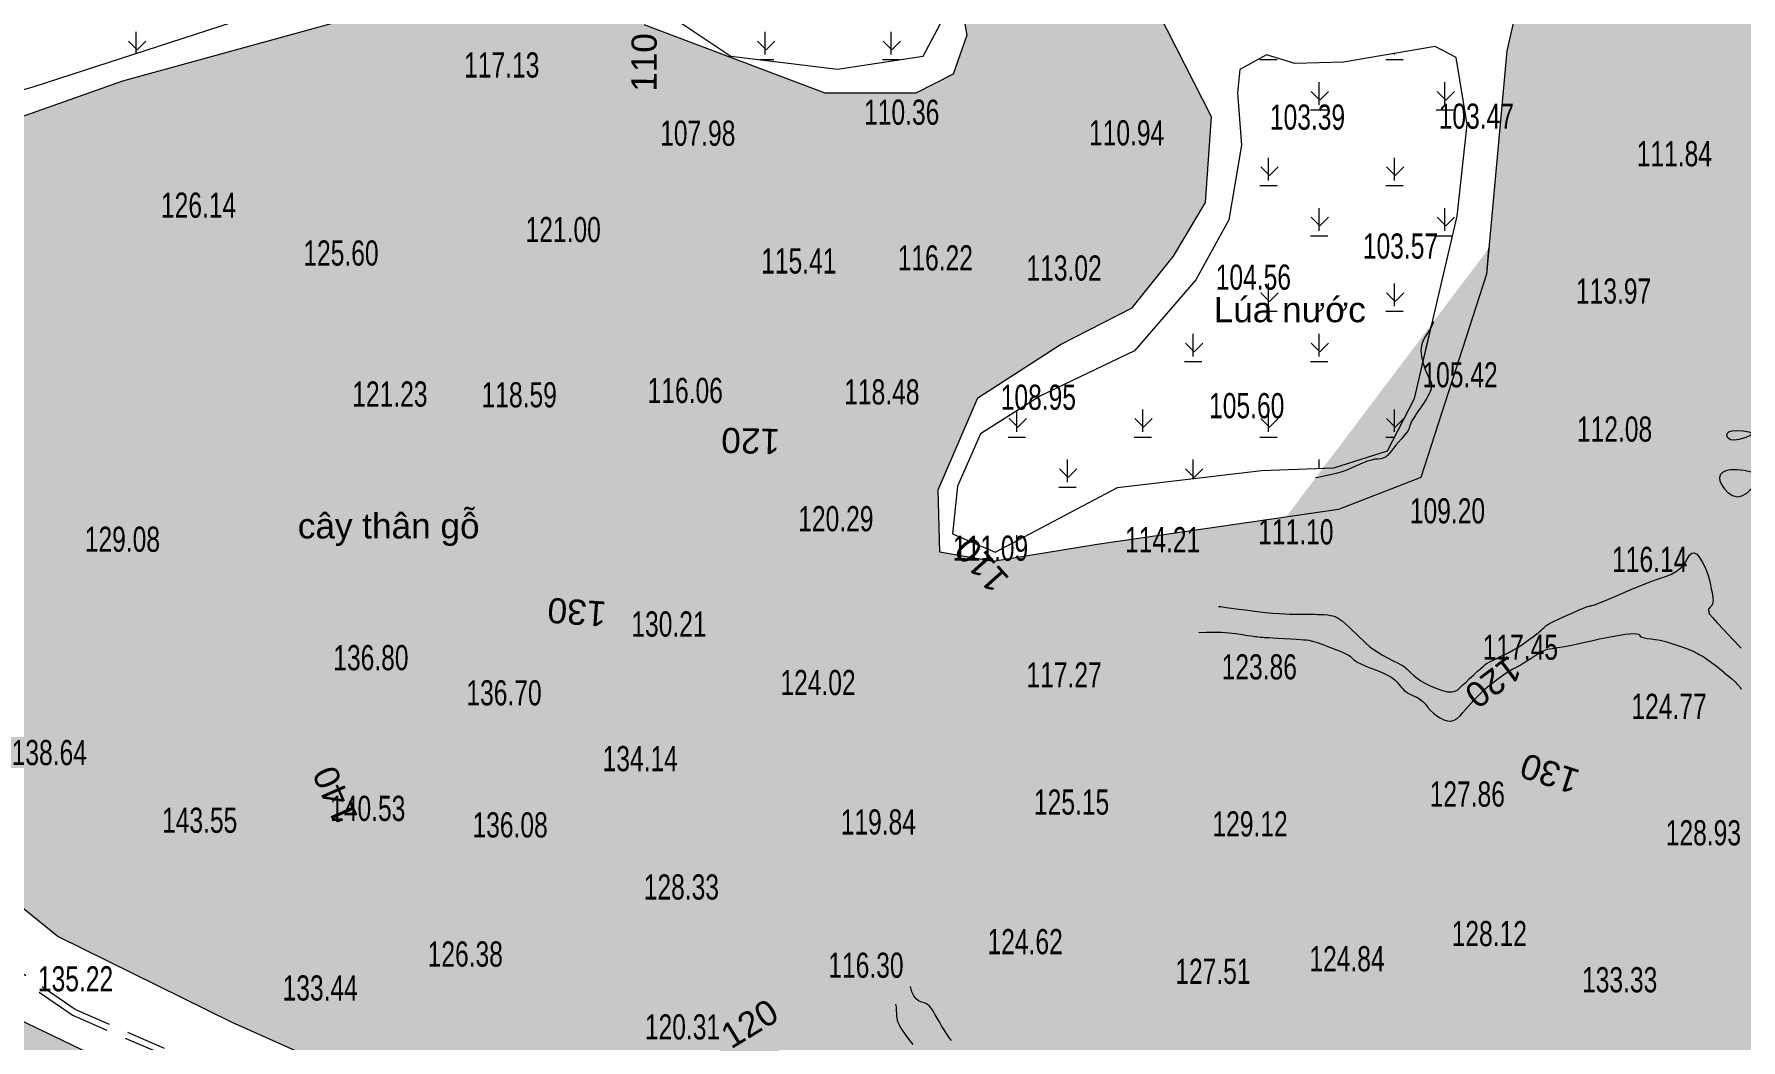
# Model space of a CAD drawing. Header units: metres. Extents: x 431006 to 434411, y 2469261 to 2473208.
# Drawn here: x 432569.8 to 432841.1, y 2470996.2 to 2471156.1 of the extents above; entities that cross this region are included whole.
import ezdxf
from ezdxf.enums import TextEntityAlignment as Align

# ---------------------------------------------------------------- set-up
doc = ezdxf.new("R2010")
doc.units = ezdxf.units.M
doc.header["$MEASUREMENT"] = 0
doc.linetypes.add('HIDDEN', pattern=[9.525, 6.35, -3.175])
for name, color, linetype, lineweight in [('1', 8, 'Continuous', 18), ('CAO DO', 8, 'Continuous', 18), ('duong mon-ks', 8, 'HIDDEN', 18), ('MH_DongMuc', 8, 'Continuous', 18), ('MH_DongMuc_Con', 8, 'Continuous', 18), ('ranh gioi thuc vat-ks', 8, 'RAO_T_VAT', 18), ('thuc vat-ks', 8, 'Continuous', 18)]:
    doc.layers.add(name, color=color, linetype=linetype, lineweight=lineweight)
doc.styles.add('ks_ten cong trinh', font='')
doc.styles.get("Standard").update_dxf_attribs({"font": 'arial.ttf'})
doc.styles.get('ks_ten cong trinh').set_extended_font_data('.VnArial')
doc.linetypes.add('RAO_T_VAT', pattern='A,0,[133,ltypeshp.shx,S=0.34,R=0,X=-0.17,Y=0],-2,[133,ltypeshp.shx,S=0.08,R=0,X=0,Y=0],-1.5,[133,ltypeshp.shx,S=0.08,R=0,X=0,Y=0],-1.5,[133,ltypeshp.shx,S=0.08,R=0,X=0,Y=0],-2', length=7)
pattern_1 = [(0, (12.62, 4), (0, 20), [2.76, -17.24]), (0, (4.59, 12), (0, 20), [2.76, -17.24]), (90, (14, 4.8), (-20, 1e-15), [3.6, -16.4]), (90, (5.97, 12.8), (-20, 1e-15), [3.6, -16.4]), (45, (14, 4.8), (0, 20.00000619), [1.952, -26.33228]), (45, (5.97, 12.8), (0, 20.00000619), [1.952, -26.33228]), (315, (12.62, 6.18), (20.00000619, 0), [1.952, -26.33228]), (315, (4.59, 14.18), (20.00000619, 0), [1.952, -26.33228])]
pattern_2 = [(0, (14.8, 7.6), (0, 20), [0, -20]), (0, (14.76, 7.848), (0, 20), [0, -20]), (0, (14.648, 8.07), (0, 20), [0, -20]), (0, (14.47, 8.248), (0, 20), [0, -20]), (0, (14.248, 8.36), (0, 20), [0, -20]), (0, (14, 8.4), (0, 20), [0, -20]), (0, (13.752, 8.36), (0, 20), [0, -20]), (0, (13.53, 8.248), (0, 20), [0, -20]), (0, (13.352, 8.07), (0, 20), [0, -20]), (0, (13.24, 7.848), (0, 20), [0, -20]), (0, (13.2, 7.6), (0, 20), [0, -20]), (0, (13.24, 7.352), (0, 20), [0, -20]), (0, (13.352, 7.13), (0, 20), [0, -20]), (0, (13.53, 6.952), (0, 20), [0, -20]), (0, (13.752, 6.84), (0, 20), [0, -20]), (0, (14, 6.8), (0, 20), [0, -20]), (0, (14.248, 6.84), (0, 20), [0, -20]), (0, (14.47, 6.952), (0, 20), [0, -20]), (0, (14.648, 7.13), (0, 20), [0, -20]), (0, (14.76, 7.352), (0, 20), [0, -20]), (0, (6.76, 15.352), (0, 20), [0, -20]), (0, (6.648, 15.13), (0, 20), [0, -20]), (0, (6.47, 14.952), (0, 20), [0, -20]), (0, (6.248, 14.84), (0, 20), [0, -20]), (0, (6, 14.8), (0, 20), [0, -20]), (0, (5.752, 14.84), (0, 20), [0, -20]), (0, (5.53, 14.952), (0, 20), [0, -20]), (0, (5.352, 15.13), (0, 20), [0, -20]), (0, (5.24, 15.352), (0, 20), [0, -20]), (0, (5.2, 15.6), (0, 20), [0, -20]), (0, (5.24, 15.848), (0, 20), [0, -20]), (0, (5.352, 16.07), (0, 20), [0, -20]), (0, (5.53, 16.248), (0, 20), [0, -20]), (0, (5.752, 16.36), (0, 20), [0, -20]), (0, (6, 16.4), (0, 20), [0, -20]), (0, (6.248, 16.36), (0, 20), [0, -20]), (0, (6.47, 16.248), (0, 20), [0, -20]), (0, (6.648, 16.07), (0, 20), [0, -20]), (0, (6.76, 15.848), (0, 20), [0, -20]), (0, (6.8, 15.6), (0, 20), [0, -20]), (0, (14, 4), (0, 20), [1.086, -18.914]), (0, (6, 12), (0, 20), [1.086, -18.914]), (90, (14, 4), (-20, 1e-15), [2.8, -17.2]), (90, (6, 12), (-20, 1e-15), [2.8, -17.2])]

msp = doc.modelspace()

# ---------------------------------------------------------------- hatches: boundary and pattern name
at = {"layer": 'thuc vat-ks'}
h = msp.add_hatch(dxfattribs=at)
h.set_pattern_fill('222B', color=9, scale=20, style=0, pattern_type=2)
h.set_pattern_definition(pattern_1)
h.paths.add_polyline_path([(432614.59, 2471204.25), (432591.14, 2471175.37), (432576.26, 2471171.77), (432556.39, 2471167.59), (432535.05, 2471155.47), (432517.25, 2471136.63), (432503.23, 2471128.48), (432504.69, 2471122.21), (432506.79, 2471118.03), (432509.72, 2471117.19), (432516.83, 2471118.45), (432534.4, 2471126.6), (432554.91, 2471143.52), (432569.79, 2471147.75), (432603.26, 2471158.61), (432626.1, 2471164.5), (432644.3, 2471168.68), (432656.64, 2471168.26), (432667.31, 2471161.36), (432680.53, 2471152.58), (432697.48, 2471150.49), (432711.08, 2471152.58), (432714.22, 2471158.43), (432710.45, 2471168.04), (432699.99, 2471181.06), (432689.53, 2471199.94), (432680.95, 2471226.69), (432677.73, 2471237.25), (432678.39, 2471243.18), (432688.63, 2471259.88), (432702.99, 2471273.75), (432704.1, 2471273.41), (432704.5, 2471276.17), (432698.73, 2471280.23), (432692.54, 2471279.83), (432682.45, 2471279.1), (432671.14, 2471280.32), (432666.82, 2471284.01), (432660.39, 2471290.35), (432660.47, 2471294.57), (432666.57, 2471297.17), (432677.8, 2471297.34), (432687.4, 2471294.08), (432697.69, 2471294.01), (432726.58, 2471295.04), (432734.43, 2471291.61), (432745.98, 2471289.24), (432751.26, 2471288.88), (432758.08, 2471292.7), (432783.59, 2471315.7), (432785.05, 2471316.26), (432791.3, 2471313.27), (432792.01, 2471309.49), (432777.24, 2471291.38), (432777.24, 2471286.45), (432781.26, 2471284.08), (432797.35, 2471278.24), (432799.72, 2471278.24), (432806.67, 2471294.12), (432815.65, 2471305.3), (432822.23, 2471308.59), (432841.79, 2471317.54), (432852.52, 2471314.28), (432859.46, 2471309.02), (432865.23, 2471308), (432872.55, 2471308.38), (432878.33, 2471313.13), (432893.6, 2471338.77), (432890.14, 2471340.82), (432870.75, 2471335.05), (432860.1, 2471330.95), (432853.42, 2471332.1), (432844.31, 2471335.95), (432832.64, 2471336.64), (432824.8, 2471332.23), (432821.96, 2471328.75), (432818.09, 2471328.18), (432809.67, 2471334.77), (432805.01, 2471337.84), (432799.43, 2471335.91), (432779.3, 2471325.11), (432760.91, 2471317.15), (432752.35, 2471316.97), (432727.42, 2471324.42), (432695.55, 2471336.47), (432686.26, 2471347.06), (432681.35, 2471357.6), (432677.15, 2471372.37), (432668.42, 2471384.18), (432659.32, 2471391.45), (432652.68, 2471395.16), (432644.97, 2471395.7), (432640.39, 2471391.48), (432626.33, 2471372.98), (432616.67, 2471363.29), (432596.07, 2471350.17), (432590.18, 2471350.06), (432585.2, 2471350.97), (432580.78, 2471355.15), (432578.51, 2471363.97), (432576.11, 2471378.67), (432572.75, 2471394.47), (432567.23, 2471406.09), (432563.21, 2471410.3), (432553.58, 2471414.91), (432541.4, 2471417.66), (432524.94, 2471419.01), (432516.71, 2471415.13), (432492.5, 2471437.8), (432487.11, 2471436.7), (432481.82, 2471433.61), (432479.42, 2471427.62), (432479.22, 2471424.83), (432484.31, 2471419.05), (432508.54, 2471390.63), (432514.14, 2471377.63), (432514.03, 2471360.2), (432505.08, 2471325.99), (432502.94, 2471305.29), (432498.31, 2471296.83), (432493.27, 2471295.22), (432479.36, 2471297.84), (432474.12, 2471303.07), (432434.81, 2471291.8), (432418.21, 2471296.03), (432418.01, 2471308.11), (432409.34, 2471308.51), (432397.85, 2471308.51), (432372, 2471319), (432362.23, 2471325.33), (432345.03, 2471328.01), (432316.08, 2471340.03), (432292.51, 2471348.95), (432287.6, 2471348.17), (432283.13, 2471343.38), (432282.35, 2471337.91), (432288.61, 2471331.22), (432304.89, 2471314.57), (432309, 2471297.98), (432317.75, 2471284.24), (432322.04, 2471281.39), (432333.66, 2471269.32), (432338.93, 2471259.46), (432340.91, 2471259.21), (432345.24, 2471265.51), (432356.53, 2471280.16), (432366.42, 2471286.88), (432374.63, 2471290.34), (432382.01, 2471292.49), (432385.06, 2471288.36), (432384.98, 2471280.8), (432381.55, 2471272.3), (432370.57, 2471251.15), (432363.65, 2471242.62), (432360.89, 2471238.13), (432362.34, 2471236.27), (432367.87, 2471236.96), (432376.24, 2471239.17), (432380.8, 2471239.1), (432387.82, 2471239.03), (432396.6, 2471231.5), (432399.55, 2471223.86), (432398.96, 2471219.85), (432392.2, 2471218.67), (432385.43, 2471214.17), (432382.39, 2471206.92), (432381.31, 2471191.23), (432383.18, 2471188.58), (432395.63, 2471191.81), (432401.8, 2471181.83), (432412.39, 2471181.73), (432429.05, 2471182.9), (432434.45, 2471180.36), (432439.45, 2471177.91), (432444.35, 2471177.72), (432447.58, 2471178.11), (432458.17, 2471193.87), (432457.87, 2471199.55), (432444.27, 2471216.14), (432432.03, 2471223.19), (432412.59, 2471229.46), (432396.91, 2471247.31), (432388.11, 2471258.56), (432389.96, 2471263.99), (432411.36, 2471268.81), (432436.22, 2471277.46), (432457.49, 2471280.55), (432466.24, 2471276.24), (432485.97, 2471276.52), (432491.52, 2471272.06), (432496.78, 2471245.97), (432503.8, 2471240.37), (432509.93, 2471239.67), (432517.3, 2471241.59), (432511.86, 2471279.42), (432515.04, 2471293.16), (432523.98, 2471304.36), (432549.58, 2471308.39), (432554.48, 2471309.7), (432571.02, 2471330.75), (432588.75, 2471333.7), (432640.97, 2471337.8), (432662.21, 2471330.95), (432664.86, 2471326.53), (432662.87, 2471319.46), (432652.25, 2471310.62), (432641.85, 2471300.9), (432639.65, 2471290.83), (432647.17, 2471276.46), (432656.46, 2471264.75), (432655.58, 2471254.14), (432652.7, 2471251.27), (432644.51, 2471244.98), (432634.56, 2471225.98), (432630.58, 2471209.18), (432626.59, 2471204.32)])
h = msp.add_hatch(dxfattribs=at)
h.set_pattern_fill('217B', color=9, scale=20, style=0, pattern_type=2)
h.set_pattern_definition(pattern_2)
h.paths.add_polyline_path([(432818.91, 2470904), (432917.28, 2471016.88), (432914.25, 2471037.42), (432919.3, 2471053.28), (432920.02, 2471063.41), (432916.76, 2471073), (432905.53, 2471077.89), (432892.3, 2471069.38), (432890.31, 2471056.18), (432891, 2471022.24), (432891, 2471009.03), (432888.1, 2471005.23), (432883.57, 2471003.97), (432869.81, 2471007.95), (432862.02, 2471016.27), (432862.72, 2471037), (432874.64, 2471086.23), (432877.11, 2471109.77), (432880.98, 2471125.58), (432884.33, 2471149.91), (432875.35, 2471169.01), (432859.74, 2471184.21), (432850.76, 2471197.46), (432852.07, 2471212.72), (432857.48, 2471229.56), (432878.23, 2471242.08), (432887.74, 2471250.5), (432887.96, 2471262.37), (432874.12, 2471272.95), (432852.5, 2471276.41), (432821.16, 2471267.34), (432809.06, 2471253.74), (432806.46, 2471241.22), (432810.57, 2471229.34), (432821.16, 2471217.9), (432824.4, 2471210.13), (432825.91, 2471194.02), (432815.96, 2471179.34), (432807.96, 2471171.35), (432803.86, 2471153.43), (432800.6, 2471117.91), (432790.2, 2471085.57), (432777.09, 2471080.48), (432738.72, 2471074.9), (432722.21, 2471072.23), (432713.71, 2471073.69), (432713.47, 2471083.63), (432719.78, 2471098.23), (432732.89, 2471106.72), (432744.31, 2471112.54), (432750.86, 2471120.79), (432755.96, 2471129.28), (432756.92, 2471142.94), (432747.08, 2471162.33), (432746.26, 2471181.4), (432745.23, 2471205.15), (432750.83, 2471228.79), (432753.08, 2471239.3), (432761.54, 2471259.12), (432759.57, 2471268.78), (432751.87, 2471272.25), (432728.3, 2471274.36), (432713.19, 2471264.71), (432697.85, 2471251.1), (432684.95, 2471234.99), (432684.61, 2471225.33), (432703.64, 2471187.99), (432716.4, 2471165.15), (432718.03, 2471155.93), (432715.86, 2471149.69), (432709.89, 2471146.71), (432695.5, 2471146.71), (432666.72, 2471157.56), (432652.6, 2471162.17), (432629.25, 2471161.08), (432583.8, 2471148.61), (432546.34, 2471135.32), (432527.23, 2471119.18), (432507.78, 2471113.66), (432500.59, 2471116.7), (432499.09, 2471127.39), (432505.09, 2471132.1), (432523.51, 2471150.49), (432544.75, 2471168.11), (432568.3, 2471175.6), (432583.08, 2471180.09), (432600.86, 2471196.56), (432618.04, 2471215.29), (432622.32, 2471227.06), (432631.31, 2471251.28), (432635.38, 2471250.64), (432640.95, 2471252.57), (432645.66, 2471257.06), (432646.3, 2471265.62), (432641.38, 2471276.74), (432635.61, 2471292.22), (432637.11, 2471302.28), (432650.17, 2471312.33), (432655.96, 2471317.04), (432658.74, 2471321.74), (432657.03, 2471326.02), (432647.18, 2471327.95), (432605.2, 2471327.52), (432586.57, 2471325.59), (432575.64, 2471321.32), (432559.75, 2471301.59), (432544.12, 2471298.81), (432532.34, 2471295.6), (432522.27, 2471291.11), (432519.7, 2471282.77), (432516.28, 2471272.07), (432521.85, 2471249.61), (432528.47, 2471221.48), (432526.76, 2471213.35), (432517.98, 2471209.07), (432510.06, 2471209.07), (432503.2, 2471215.71), (432498.7, 2471234.32), (432491.77, 2471258.72), (432486.2, 2471271.2), (432478.77, 2471273.74), (432448.81, 2471276.1), (432424.65, 2471269.19), (432402.19, 2471257.21), (432401.17, 2471249.11), (432407.42, 2471241.18), (432444.08, 2471222.71), (432456.92, 2471211.74), (432461.14, 2471200.65), (432461.81, 2471192.53), (432455.95, 2471184.28), (432452.75, 2471180.29), (432458.72, 2471162.98), (432456.59, 2471144.88), (432451.47, 2471131.47), (432449.98, 2471122.74), (432464.47, 2471102.43), (432486.64, 2471083.91), (432530.54, 2471047.44), (432573.56, 2471012.59), (432601.19, 2470998.97), (432636.77, 2470983.07), (432649.37, 2470964.02), (432658.94, 2470930.35), (432677.74, 2470882.5), (432685.86, 2470865.14), (432690.96, 2470855.52), (432694.74, 2470851.18), (432703.43, 2470851.93), (432722.69, 2470868.91), (432743.28, 2470881.74), (432764.13, 2470923.4), (432792.49, 2470940.54), (432813.25, 2470943.45), (432820.88, 2470938.36), (432818.59, 2470905.23)])
h = msp.add_hatch(dxfattribs=at)
h.set_pattern_fill('217B', color=8, scale=20, style=0, pattern_type=2)
h.set_pattern_definition(pattern_2)
h.paths.add_polyline_path([(433010.58, 2470968.47), (432999.97, 2470981.61), (432999.97, 2470988.06), (433010.58, 2470989.21), (433027.19, 2470985.76), (433039.42, 2470980.23), (433052.98, 2470975.42), (433065.61, 2470974.96), (433075.26, 2470980.01), (433085.13, 2470987.35), (433086.51, 2470997.44), (433073.65, 2471008.22), (433050.92, 2471020.15), (433028.18, 2471018.78), (433000.85, 2471014.42), (432985, 2471004.1), (432976.51, 2470990.1), (432972.14, 2470987.12), (432956.53, 2470986.2), (432936.09, 2470994.23), (432918.38, 2471009.44), (432914.25, 2471037.42), (432919.3, 2471053.28), (432920.02, 2471063.41), (432916.76, 2471073), (432905.53, 2471077.89), (432892.3, 2471069.38), (432890.31, 2471056.18), (432891, 2471022.24), (432891, 2471009.03), (432888.1, 2471005.23), (432883.57, 2471003.97), (432869.81, 2471007.95), (432862.02, 2471016.27), (432862.72, 2471037), (432874.64, 2471086.23), (432877.11, 2471109.77), (432880.98, 2471125.58), (432884.33, 2471149.91), (432875.35, 2471169.01), (432859.74, 2471184.21), (432855.13, 2471191.02), (432828.74, 2471158.78), (432752.36, 2471057.55), (432656.19, 2470940.03), (432658.94, 2470930.35), (432677.74, 2470882.5), (432685.86, 2470865.14), (432690.96, 2470855.52), (432694.74, 2470851.18), (432703.43, 2470851.93), (432722.69, 2470868.91), (432743.28, 2470881.74), (432764.13, 2470923.4), (432792.49, 2470940.54), (432813.25, 2470943.45), (432820.88, 2470938.36), (432818.59, 2470905.23), (432825.46, 2470878.49), (432832.33, 2470845.32), (432826.99, 2470819.42), (432824.64, 2470806.48), (432827.83, 2470799.34), (432835.16, 2470794.65), (432838.36, 2470788.83), (432840.71, 2470777.19), (432838.29, 2470754.71), (432839.18, 2470743.01), (432860.39, 2470732.93), (432892.77, 2470720.86), (432905.4, 2470703.6), (432918.69, 2470693.41), (432934.82, 2470688.44), (432952.14, 2470691.75), (432974.44, 2470697.44), (432981.56, 2470705.26), (432991.32, 2470730.73), (432991.56, 2470746.13), (432984.21, 2470760.35), (432970.45, 2470774.57), (432960, 2470792.97), (432946.7, 2470817.54), (432936.04, 2470830.62), (432914.66, 2470842.42), (432908.37, 2470849.3), (432903.28, 2470866.64), (432907.17, 2470886.08), (432917.65, 2470895.65), (432931.72, 2470901.03), (432946.69, 2470903.72), (432959.86, 2470898.04), (432971.24, 2470889.97), (433002.13, 2470849.46), (433026.92, 2470834.13), (433046.29, 2470819.74), (433061.46, 2470821.85), (433093.89, 2470831.24), (433112.1, 2470834.37), (433135.32, 2470811.86), (433163.92, 2470789.08), (433184.54, 2470771.4), (433205.78, 2470756.22), (433213.49, 2470753.51), (433220.99, 2470753.93), (433225.36, 2470760.58), (433224.11, 2470769.32), (433212.03, 2470786.8), (433198.91, 2470811.01), (433201.2, 2470822.66), (433209.32, 2470846.79), (433217.29, 2470855.42), (433236.25, 2470857.3), (433250.83, 2470860.21), (433265.61, 2470868.53), (433278.11, 2470889.12), (433281.27, 2470898.81), (433287.31, 2470909.63), (433298.14, 2470918.37), (433302.52, 2470926.48), (433302.52, 2470935.01), (433296.89, 2470944.58), (433289.81, 2470953.52), (433289.33, 2470960.87), (433295.57, 2470969.41), (433302.96, 2470977.78), (433303.95, 2470985.65), (433293.76, 2470986.14), (433267, 2470976.98), (433241.9, 2470976.98), (433213.56, 2470973.74), (433196.14, 2470971.67), (433177.54, 2470963.71), (433158.06, 2470948.38), (433146.84, 2470937.17), (433131.78, 2470928.03), (433117.9, 2470924.49), (433121.59, 2470926.22), (433119.27, 2470933.18), (433122.5, 2470938.85), (433134.36, 2470951.73), (433154.76, 2470965.86), (433178.08, 2470981.32), (433203.26, 2470985.53), (433255.29, 2470986.89), (433270.59, 2470989.67), (433294.47, 2470996.15), (433309.3, 2470999.62), (433320.89, 2470998), (433371.16, 2470972.91), (433406.11, 2470956.45), (433423.16, 2470948.24), (433434.66, 2470946.4), (433445.55, 2470944.96), (433457.66, 2470946.81), (433463.01, 2470950.91), (433467.73, 2470959.73), (433468.14, 2470975.53), (433459.51, 2470984.76), (433444.52, 2470986.61), (433437.33, 2470989.48), (433429.53, 2470996.04), (433426.82, 2471008.18), (433430.05, 2471018.78), (433430.52, 2471031), (433424.52, 2471042.75), (433406.75, 2471052.43), (433387.11, 2471065.43), (433374.65, 2471064.05), (433358.5, 2471065.66), (433350.2, 2471073.73), (433338.43, 2471075.11), (433322.97, 2471067.5), (433313.74, 2471057.36), (433305.66, 2471043.08), (433298.47, 2471022.26), (433289.24, 2471013.04), (433285.08, 2471011.43), (433274.47, 2471012.58), (433269.39, 2471019.49), (433264.09, 2471028.94), (433259.46, 2471055.49), (433255.31, 2471073.7), (433245.38, 2471076.92), (433224.62, 2471072.32), (433193.85, 2471059.37), (433177.24, 2471045.32), (433152.74, 2471013.23), (433125.75, 2470985.8), (433113.71, 2470971.01), (433090.64, 2470961.79), (433059.95, 2470952.57), (433041.27, 2470951.42), (433023.5, 2470955.11)])
h = msp.add_hatch(dxfattribs=at)
h.set_pattern_fill('222B', color=9, scale=20, style=0, pattern_type=2)
h.set_pattern_definition(pattern_1)
h.paths.add_polyline_path([(432761.66, 2471138.41), (432759.65, 2471126.54), (432754.41, 2471117.03), (432744.68, 2471105.72), (432729.73, 2471098.54), (432720.21, 2471092.53), (432716.52, 2471084.19), (432715.74, 2471076.62), (432722.54, 2471073.71), (432741.96, 2471083.99), (432764.88, 2471086.71), (432776.34, 2471087.1), (432784.89, 2471089.81), (432789.16, 2471098.15), (432795.98, 2471127.13), (432797.54, 2471141.71), (432795.79, 2471152.38), (432792.49, 2471154.13), (432777.92, 2471151.61), (432770.15, 2471151.41), (432765.68, 2471152.77), (432761.41, 2471150.44), (432761.02, 2471146.76)])
h = msp.add_hatch(dxfattribs=at)
h.set_pattern_fill('222B', color=8, scale=20, style=0, pattern_type=2)
h.set_pattern_definition(pattern_1)
edge = h.paths.add_edge_path()
edge.add_line((432774.61, 2471087.04), (432776.34, 2471087.1))
edge.add_line((432776.34, 2471087.1), (432784.89, 2471089.81))
edge.add_line((432784.89, 2471089.81), (432789.16, 2471098.15))
edge.add_line((432789.16, 2471098.15), (432791.95, 2471110.02))
h = msp.add_hatch(dxfattribs=at)
h.set_pattern_fill('217B', color=9, scale=20, style=0, pattern_type=2)
h.set_pattern_definition(pattern_2)
edge = h.paths.add_edge_path()
edge.add_line((432575.46, 2470747.94), (432578.45, 2470760.21))
edge.add_line((432578.45, 2470760.21), (432590.33, 2470811.17))
edge.add_line((432590.33, 2470811.17), (432595.8, 2470826.05))
edge.add_line((432595.8, 2470826.05), (432582.64, 2470882.15))
edge.add_line((432582.64, 2470882.15), (432561.76, 2470924.62))
edge.add_line((432561.76, 2470924.62), (432540.58, 2470952.5))
edge.add_line((432540.58, 2470952.5), (432512.01, 2470982.44))
edge.add_line((432512.01, 2470982.44), (432503.66, 2470994.95))
edge.add_line((432503.66, 2470994.95), (432507.51, 2471000.39))
edge.add_line((432507.51, 2471000.39), (432535.43, 2470999.11))
edge.add_line((432535.43, 2470999.11), (432583.89, 2470965.46))
edge.add_line((432583.89, 2470965.46), (432610.21, 2470951.35))
edge.add_line((432610.21, 2470951.35), (432623.69, 2470947.83))
edge.add_line((432623.69, 2470947.83), (432634.28, 2470956.8))
edge.add_line((432634.28, 2470956.8), (432632.68, 2470968.34))
edge.add_line((432632.68, 2470968.34), (432599.94, 2470983.73))
edge.add_line((432599.94, 2470983.73), (432557.26, 2471004.24))
edge.add_line((432557.26, 2471004.24), (432524.49, 2471038.65))
edge.add_line((432524.49, 2471038.65), (432470.88, 2471087.74))
edge.add_line((432470.88, 2471087.74), (432456.12, 2471091.91))
edge.add_line((432456.12, 2471091.91), (432424.89, 2471086.79))
edge.add_line((432424.89, 2471086.79), (432396.65, 2471094.8))
edge.add_line((432396.65, 2471094.8), (432381.24, 2471097.37))
edge.add_line((432381.24, 2471097.37), (432364.87, 2471084.86))
edge.add_line((432364.87, 2471084.86), (432348.51, 2471068.52))
edge.add_line((432348.51, 2471068.52), (432326.04, 2471068.52))
edge.add_line((432326.04, 2471068.52), (432292.98, 2471081.34))
edge.add_line((432292.98, 2471081.34), (432248.92, 2471092.89))
edge.add_line((432248.92, 2471092.89), (432225.17, 2471096.1))
edge.add_line((432225.17, 2471096.1), (432214.58, 2471091.29))
edge.add_line((432214.58, 2471091.29), (432213.73, 2471062.47))
edge.add_line((432213.73, 2471062.47), (432205.66, 2470934.7))

# ---------------------------------------------------------------- linework, layer by layer
at = {"layer": 'duong mon-ks', "color": 9, "lineweight": 0}
for points in [[(432693.52, 2470841.59), (432689.61, 2470849.34), (432685.21, 2470856.04), (432678.59, 2470864.15), (432673.44, 2470870.74), (432668.57, 2470879.69), (432666.13, 2470889.07), (432663.06, 2470900.25), (432657.08, 2470912.29), (432649.4, 2470927.59), (432647.93, 2470932.3), (432645.03, 2470946.87), (432641.25, 2470962.85), (432636.76, 2470971.44), (432628.74, 2470978.04), (432616.68, 2470985.68), (432608.07, 2470989.47), (432590.47, 2470994.8), (432576.3, 2471000.98), (432561.15, 2471011.35)], [(432692.68, 2470841.03), (432688.75, 2470848.83), (432684.4, 2470855.44), (432677.81, 2470863.52), (432672.6, 2470870.19), (432667.63, 2470879.32), (432665.17, 2470888.81), (432662.12, 2470899.89), (432656.18, 2470911.84), (432648.47, 2470927.21), (432646.96, 2470932.06), (432644.05, 2470946.65), (432640.3, 2470962.5), (432635.97, 2470970.8), (432628.15, 2470977.22), (432616.21, 2470984.79), (432607.72, 2470988.53), (432590.12, 2470993.86), (432575.81, 2471000.1), (432560.49, 2471010.58)]]:
    msp.add_lwpolyline(points, dxfattribs=at)
at = {"layer": 'MH_DongMuc', "color": 8, "lineweight": 0, "elevation": 120}
for points in [[(432754.92, 2471060.94), (432756.06, 2471060.99), (432757.32, 2471061.01), (432758.52, 2471060.97), (432759.68, 2471060.88), (432760.78, 2471060.75), (432761.78, 2471060.6), (432762.61, 2471060.48), (432763.28, 2471060.39), (432763.79, 2471060.31), (432764.14, 2471060.27), (432764.4, 2471060.23), (432764.64, 2471060.21), (432764.87, 2471060.19), (432765.08, 2471060.17), (432765.28, 2471060.16), (432765.56, 2471060.15), (432766.02, 2471060.13), (432766.66, 2471060.09), (432767.48, 2471060.03), (432768.49, 2471059.97), (432769.5, 2471059.9), (432770.36, 2471059.85), (432771.06, 2471059.81), (432771.61, 2471059.78), (432772, 2471059.77), (432772.4, 2471059.72), (432772.96, 2471059.57), (432773.7, 2471059.34), (432774.61, 2471059.02), (432775.69, 2471058.61), (432776.76, 2471058.19), (432777.61, 2471057.84), (432778.26, 2471057.55), (432778.7, 2471057.33), (432778.93, 2471057.18), (432779.05, 2471057.06), (432779.17, 2471056.95), (432779.29, 2471056.84), (432779.4, 2471056.73), (432779.51, 2471056.62), (432779.64, 2471056.52), (432779.79, 2471056.4), (432779.97, 2471056.29), (432780.19, 2471056.17), (432780.43, 2471056.04), (432780.75, 2471055.89), (432781.21, 2471055.69), (432781.81, 2471055.44), (432782.54, 2471055.16), (432783.41, 2471054.82), (432784.27, 2471054.47), (432785, 2471054.12), (432785.6, 2471053.77), (432786.05, 2471053.43), (432786.37, 2471053.1), (432786.62, 2471052.78), (432786.87, 2471052.48), (432787.11, 2471052.21), (432787.34, 2471051.96), (432787.56, 2471051.73), (432787.81, 2471051.53), (432788.09, 2471051.33), (432788.42, 2471051.13), (432788.79, 2471050.95), (432789.21, 2471050.77), (432789.64, 2471050.57), (432790.07, 2471050.29), (432790.49, 2471049.94), (432790.91, 2471049.52), (432791.32, 2471049.03), (432791.75, 2471048.53), (432792.21, 2471048.09), (432792.72, 2471047.69), (432793.26, 2471047.35), (432793.84, 2471047.06), (432794.42, 2471046.88), (432794.97, 2471046.85), (432795.49, 2471046.98), (432795.97, 2471047.26), (432796.43, 2471047.7), (432796.86, 2471048.21), (432797.29, 2471048.71), (432797.72, 2471049.19), (432798.14, 2471049.65), (432798.56, 2471050.11), (432798.97, 2471050.54), (432799.36, 2471050.94), (432799.73, 2471051.31), (432800.08, 2471051.66), (432800.42, 2471051.97), (432800.77, 2471052.28), (432801.18, 2471052.62), (432801.66, 2471052.99), (432802.19, 2471053.4), (432802.78, 2471053.83), (432803.38, 2471054.24), (432803.91, 2471054.6), (432804.39, 2471054.9), (432804.8, 2471055.13), (432805.16, 2471055.31), (432805.52, 2471055.49), (432805.96, 2471055.74), (432806.47, 2471056.05), (432807.06, 2471056.43), (432807.73, 2471056.87), (432808.38, 2471057.3), (432808.94, 2471057.65), (432809.4, 2471057.91), (432809.77, 2471058.09), (432810.04, 2471058.19), (432810.31, 2471058.26), (432810.67, 2471058.33), (432811.11, 2471058.4), (432811.65, 2471058.49), (432812.28, 2471058.59), (432813.02, 2471058.71), (432813.89, 2471058.87), (432814.89, 2471059.08), (432816.03, 2471059.32), (432817.3, 2471059.61), (432818.59, 2471059.9), (432819.77, 2471060.15), (432820.85, 2471060.36), (432821.82, 2471060.53), (432822.69, 2471060.66), (432823.43, 2471060.74), (432824.03, 2471060.77), (432824.48, 2471060.74), (432824.78, 2471060.65), (432824.93, 2471060.51), (432825.07, 2471060.35), (432825.32, 2471060.21), (432825.7, 2471060.09), (432826.18, 2471060), (432826.78, 2471059.93), (432827.48, 2471059.84), (432828.24, 2471059.7), (432829.06, 2471059.5), (432829.95, 2471059.24), (432830.9, 2471058.93), (432831.81, 2471058.61), (432832.57, 2471058.33), (432833.18, 2471058.09), (432833.64, 2471057.89), (432833.95, 2471057.72), (432834.18, 2471057.58), (432834.42, 2471057.45), (432834.64, 2471057.32), (432834.87, 2471057.2), (432835.09, 2471057.09), (432835.38, 2471056.92), (432835.81, 2471056.61), (432836.39, 2471056.18), (432837.12, 2471055.62), (432837.98, 2471054.93), (432838.85, 2471054.21), (432839.57, 2471053.6), (432840.15, 2471053.07), (432840.59, 2471052.63), (432840.88, 2471052.28), (432841.12, 2471051.93)], [(432715.57, 2470996.07), (432715.18, 2470996.59), (432714.79, 2470997.15), (432714.4, 2470997.78), (432714.02, 2470998.41), (432713.66, 2470999.02), (432713.32, 2470999.61), (432713.01, 2471000.16), (432712.72, 2471000.69), (432712.42, 2471001.15), (432712.09, 2471001.54), (432711.7, 2471001.84), (432711.28, 2471002.05), (432710.81, 2471002.17), (432710.36, 2471002.34), (432709.95, 2471002.67), (432709.6, 2471003.15), (432709.3, 2471003.81), (432709.06, 2471004.62), (432709.05, 2471004.63)]]:
    msp.add_lwpolyline(points, dxfattribs=at)
at = {"layer": 'MH_DongMuc_Con', "color": 8, "lineweight": 0}
for points, elevation in [([(432792.19, 2471110.34), (432792.02, 2471109.92), (432791.7, 2471109.26), (432791.32, 2471108.6), (432790.89, 2471107.93), (432790.51, 2471107.24), (432790.28, 2471106.49), (432790.2, 2471105.69), (432790.27, 2471104.85), (432790.5, 2471103.94), (432790.79, 2471103.09), (432791.05, 2471102.37), (432791.28, 2471101.79), (432791.48, 2471101.35), (432791.65, 2471101.04), (432791.78, 2471100.8), (432791.86, 2471100.54), (432791.9, 2471100.26), (432791.88, 2471099.97), (432791.81, 2471099.66), (432791.7, 2471099.33), (432791.56, 2471098.98), (432791.37, 2471098.6), (432791.15, 2471098.2), (432790.89, 2471097.79), (432790.61, 2471097.36), (432790.34, 2471096.95), (432790.06, 2471096.54), (432789.79, 2471096.15), (432789.52, 2471095.76), (432789.27, 2471095.4), (432789.05, 2471095.06), (432788.86, 2471094.75), (432788.71, 2471094.46), (432788.59, 2471094.2), (432788.5, 2471093.97), (432788.42, 2471093.77), (432788.36, 2471093.6), (432788.33, 2471093.45), (432788.31, 2471093.34), (432788.25, 2471093.2), (432788.1, 2471092.96), (432787.86, 2471092.64), (432787.53, 2471092.23), (432787.1, 2471091.73), (432786.65, 2471091.21), (432786.23, 2471090.72), (432785.85, 2471090.26), (432785.51, 2471089.83), (432785.21, 2471089.43), (432784.91, 2471089.09), (432784.58, 2471088.83), (432784.22, 2471088.64), (432783.83, 2471088.53), (432783.41, 2471088.5), (432782.93, 2471088.47), (432782.35, 2471088.35), (432781.69, 2471088.15), (432780.93, 2471087.86), (432780.08, 2471087.5), (432779.24, 2471087.12), (432778.52, 2471086.82), (432777.93, 2471086.58), (432777.46, 2471086.41), (432777.11, 2471086.31), (432776.74, 2471086.22), (432776.24, 2471086.11), (432775.59, 2471085.97), (432774.8, 2471085.79), (432773.86, 2471085.59), (432773.45, 2471085.5)], 106), ([(432840.73, 2471091.62), (432839.98, 2471091.53), (432839.42, 2471091.59), (432839.04, 2471091.81), (432838.85, 2471092.18), (432838.88, 2471092.57), (432839.14, 2471092.85), (432839.66, 2471093.01), (432840.42, 2471093.06), (432841.42, 2471093), (432842.33, 2471092.85), (432842.81, 2471092.67), (432842.86, 2471092.44), (432842.48, 2471092.18), (432841.67, 2471091.87), (432840.73, 2471091.62)], 118), ([(432840.4, 2471086.8), (432839.43, 2471086.79), (432838.67, 2471086.65), (432838.12, 2471086.39), (432837.79, 2471086), (432837.66, 2471085.53), (432837.71, 2471085.02), (432837.96, 2471084.46), (432838.39, 2471083.85), (432839, 2471083.2), (432839.73, 2471082.69), (432840.47, 2471082.51), (432841.23, 2471082.65), (432842.01, 2471083.11), (432842.81, 2471083.9), (432843.41, 2471084.77), (432843.58, 2471085.48), (432843.34, 2471086.04), (432842.68, 2471086.45), (432841.59, 2471086.7), (432840.4, 2471086.8)], 118), ([(432758.04, 2471065.08), (432758.08, 2471065.08), (432758.32, 2471065.06), (432758.64, 2471065.01), (432759.23, 2471064.93), (432760.11, 2471064.82), (432761.26, 2471064.66), (432762.68, 2471064.47), (432764.17, 2471064.28), (432765.5, 2471064.13), (432766.67, 2471064.01), (432767.7, 2471063.93), (432768.56, 2471063.89), (432769.32, 2471063.87), (432770.02, 2471063.85), (432770.66, 2471063.84), (432771.24, 2471063.83), (432771.76, 2471063.83), (432772.26, 2471063.83), (432772.77, 2471063.82), (432773.3, 2471063.82), (432773.83, 2471063.81), (432774.37, 2471063.8), (432774.9, 2471063.77), (432775.38, 2471063.73), (432775.81, 2471063.66), (432776.2, 2471063.57), (432776.53, 2471063.46), (432776.87, 2471063.29), (432777.27, 2471063.04), (432777.72, 2471062.71), (432778.22, 2471062.29), (432778.77, 2471061.78), (432779.34, 2471061.24), (432779.9, 2471060.71), (432780.44, 2471060.19), (432780.96, 2471059.69), (432781.47, 2471059.21), (432782.01, 2471058.73), (432782.63, 2471058.26), (432783.34, 2471057.79), (432784.12, 2471057.32), (432784.99, 2471056.87), (432785.81, 2471056.45), (432786.46, 2471056.12), (432786.95, 2471055.86), (432787.27, 2471055.69), (432787.42, 2471055.6), (432787.49, 2471055.55), (432787.55, 2471055.5), (432787.61, 2471055.45), (432787.67, 2471055.4), (432787.73, 2471055.36), (432787.83, 2471055.27), (432788.01, 2471055.1), (432788.27, 2471054.85), (432788.62, 2471054.52), (432789.05, 2471054.11), (432789.58, 2471053.67), (432790.21, 2471053.23), (432790.94, 2471052.81), (432791.77, 2471052.4), (432792.72, 2471052.01), (432793.64, 2471051.69), (432794.44, 2471051.51), (432795.11, 2471051.48), (432795.64, 2471051.58), (432796.05, 2471051.83), (432796.42, 2471052.18), (432796.86, 2471052.59), (432797.37, 2471053.06), (432797.95, 2471053.6), (432798.59, 2471054.19), (432799.22, 2471054.77), (432799.73, 2471055.23), (432800.14, 2471055.59), (432800.43, 2471055.85), (432800.62, 2471056), (432800.82, 2471056.12), (432801.14, 2471056.29), (432801.58, 2471056.5), (432802.14, 2471056.77), (432802.82, 2471057.09), (432803.55, 2471057.43), (432804.26, 2471057.8), (432804.94, 2471058.18), (432805.6, 2471058.57), (432806.24, 2471058.99), (432806.85, 2471059.4), (432807.41, 2471059.8), (432807.93, 2471060.18), (432808.41, 2471060.55), (432808.85, 2471060.9), (432809.23, 2471061.22), (432809.54, 2471061.49), (432809.78, 2471061.7), (432809.94, 2471061.87), (432810.04, 2471061.98), (432810.22, 2471062.12), (432810.63, 2471062.35), (432811.29, 2471062.68), (432812.19, 2471063.1), (432813.32, 2471063.62), (432814.47, 2471064.13), (432815.38, 2471064.53), (432816.07, 2471064.82), (432816.53, 2471065.01), (432816.76, 2471065.09), (432816.88, 2471065.12), (432817, 2471065.14), (432817.13, 2471065.17), (432817.26, 2471065.19), (432817.39, 2471065.21), (432817.69, 2471065.3), (432818.31, 2471065.54), (432819.26, 2471065.92), (432820.53, 2471066.46), (432822.12, 2471067.14), (432823.81, 2471067.85), (432825.34, 2471068.47), (432826.73, 2471069.02), (432827.97, 2471069.47), (432829.06, 2471069.84), (432830.01, 2471070.22), (432830.83, 2471070.68), (432831.52, 2471071.23), (432832.08, 2471071.87), (432832.51, 2471072.6), (432832.88, 2471073.23), (432833.26, 2471073.57), (432833.66, 2471073.62), (432834.08, 2471073.38), (432834.5, 2471072.86), (432834.91, 2471072.18), (432835.27, 2471071.48), (432835.58, 2471070.76), (432835.84, 2471070.02), (432836.05, 2471069.26), (432836.22, 2471068.53), (432836.36, 2471067.88), (432836.48, 2471067.31), (432836.57, 2471066.82), (432836.63, 2471066.41), (432836.65, 2471066.06), (432836.63, 2471065.75), (432836.57, 2471065.48), (432836.45, 2471065.24), (432836.3, 2471065.05), (432836.14, 2471064.89), (432836.02, 2471064.75), (432835.94, 2471064.63), (432835.91, 2471064.54), (432835.92, 2471064.47), (432835.94, 2471064.4), (432835.96, 2471064.33), (432835.97, 2471064.26), (432835.97, 2471064.18), (432835.96, 2471064.1), (432836.1, 2471063.86), (432836.55, 2471063.32), (432837.31, 2471062.48), (432838.37, 2471061.33), (432839.75, 2471059.88), (432841.13, 2471058.43)], 118), ([(432709.47, 2470995.44), (432708.86, 2470996.22), (432708.26, 2470997.03), (432707.79, 2470997.71), (432707.43, 2470998.26), (432707.19, 2470998.7), (432707.06, 2470999.01), (432707.01, 2470999.28), (432706.96, 2470999.6), (432706.91, 2470999.98), (432706.88, 2471000.4), (432706.86, 2471000.88), (432706.82, 2471001.42), (432706.75, 2471001.82)], 118)]:
    msp.add_lwpolyline(points, dxfattribs=dict(at, elevation=elevation))
at = {"layer": 'ranh gioi thuc vat-ks', "color": 9, "lineweight": 0, "ltscale": 3}
for points in [[(432807.96, 2471171.35), (432803.86, 2471153.43), (432800.6, 2471117.91), (432790.2, 2471085.57), (432777.09, 2471080.48), (432738.72, 2471074.9), (432722.21, 2471072.23), (432713.71, 2471073.69), (432713.47, 2471083.63), (432719.78, 2471098.23), (432732.89, 2471106.72), (432744.31, 2471112.54), (432750.86, 2471120.79), (432755.96, 2471129.28), (432756.92, 2471142.94), (432747.08, 2471162.33)], [(432716.4, 2471165.15), (432718.03, 2471155.93), (432715.86, 2471149.69), (432709.89, 2471146.71), (432695.5, 2471146.71), (432666.72, 2471157.56)], [(432629.25, 2471161.08), (432583.8, 2471148.61), (432546.34, 2471135.32)], [(432667.31, 2471161.36), (432680.53, 2471152.58), (432697.48, 2471150.49), (432711.08, 2471152.58), (432714.22, 2471158.43)], [(432554.91, 2471143.52), (432569.79, 2471147.75), (432603.26, 2471158.61)], [(432530.54, 2471047.44), (432573.56, 2471012.59), (432601.19, 2470998.97), (432636.77, 2470983.07), (432649.37, 2470964.02), (432658.94, 2470930.35), (432677.74, 2470882.5), (432685.86, 2470865.14), (432690.96, 2470855.52), (432694.74, 2470851.18), (432703.43, 2470851.93), (432722.69, 2470868.91), (432743.28, 2470881.74), (432764.13, 2470923.4), (432792.49, 2470940.54), (432813.25, 2470943.45), (432820.88, 2470938.36), (432818.59, 2470905.23), (432818.91, 2470904)], [(432535.43, 2470999.11), (432583.89, 2470965.46), (432610.21, 2470951.35), (432623.69, 2470947.83), (432634.28, 2470956.8), (432632.68, 2470968.34), (432599.94, 2470983.73), (432557.26, 2471004.24)]]:
    msp.add_lwpolyline(points, dxfattribs=at)
msp.add_lwpolyline([(432761.66, 2471138.41), (432759.65, 2471126.54), (432754.41, 2471117.03), (432744.68, 2471105.72), (432729.73, 2471098.54), (432720.21, 2471092.53), (432716.52, 2471084.19), (432715.74, 2471076.62), (432722.54, 2471073.71), (432741.96, 2471083.99), (432764.88, 2471086.71), (432776.34, 2471087.1), (432784.89, 2471089.81), (432789.16, 2471098.15), (432795.98, 2471127.13), (432797.54, 2471141.71), (432795.79, 2471152.38), (432792.49, 2471154.13), (432777.92, 2471151.61), (432770.15, 2471151.41), (432765.68, 2471152.77), (432761.41, 2471150.44), (432761.02, 2471146.76)], close=True, dxfattribs=at)
at = {"layer": 'ranh gioi thuc vat-ks', "color": 8, "lineweight": 0, "ltscale": 3}
for points in [[(432800.97, 2471121.97), (432800.6, 2471117.91), (432790.2, 2471085.57), (432777.09, 2471080.48), (432768.75, 2471079.26)], [(432774.61, 2471087.04), (432776.34, 2471087.1), (432784.89, 2471089.81), (432789.16, 2471098.15), (432791.95, 2471110.02)]]:
    msp.add_lwpolyline(points, dxfattribs=at)

# ---------------------------------------------------------------- texts
at = {"layer": '1', "color": 9, "linetype": 'Continuous', "style": 'ks_ten cong trinh'}
for s, p in [('Lóa n\xadíc', (432769.35, 2471110.27)), ('c©y th©n gç', (432626.12, 2471075.89))]:
    msp.add_text(s, height=4, dxfattribs=at).set_placement(p, align=Align.CENTER)
at = {"layer": 'CAO DO', "color": 9, "lineweight": 0, "width": 0.7}
for s, p in [('117.13', (432638.11, 2471149.17, 117.13)), ('110.36', (432701.69, 2471141.66, 110.36)), ('103.39', (432766.19, 2471140.88, 103.39)), ('103.47', (432793.03, 2471141.03, 103.47)), ('107.98', (432669.27, 2471138.32, 107.97)), ('110.94', (432737.44, 2471138.38, 110.94)), ('111.84', (432824.5, 2471135.06, 111.84)), ('126.14', (432589.92, 2471126.88, 126.14)), ('121.00', (432647.88, 2471123, 121)), ('125.60', (432612.55, 2471119.27, 125.6)), ('116.22', (432707.03, 2471118.5, 116.22)), ('103.57', (432780.97, 2471120.38, 103.57)), ('115.41', (432685.33, 2471118.01, 115.41)), ('113.02', (432727.5, 2471116.88, 113.02)), ('104.56', (432757.59, 2471115.44, 104.56)), ('113.97', (432814.84, 2471113.22, 113.97)), ('105.42', (432790.44, 2471099.91, 105.42)), ('121.23', (432620.33, 2471096.85, 121.23)), ('118.59', (432640.89, 2471096.73, 118.59)), ('116.06', (432667.28, 2471097.42, 116.06)), ('118.48', (432698.53, 2471097.19, 118.48)), ('108.95', (432723.41, 2471096.34, 108.95)), ('105.60', (432756.53, 2471095, 105.6)), ('112.08', (432815, 2471091.28, 112.08)), ('109.20', (432788.44, 2471078.28, 109.2)), ('120.29', (432691.22, 2471077.03, 120.29)), ('111.10', (432764.34, 2471074.94, 111.1)), ('129.08', (432577.81, 2471073.76, 129.08)), ('111.09', (432715.81, 2471072.34, 111.09)), ('114.21', (432743.16, 2471073.69, 114.21)), ('116.14', (432820.59, 2471070.56, 116.14)), ('130.21', (432664.69, 2471060.28, 130.21)), ('117.45', (432800.03, 2471056.59, 117.45)), ('136.80', (432617.31, 2471054.93, 136.8)), ('123.86', (432758.53, 2471053.47, 123.86)), ('124.02', (432688.38, 2471050.97, 124.02)), ('117.27', (432727.5, 2471052.19, 117.27)), ('136.70', (432638.47, 2471049.34, 136.7)), ('124.77', (432823.66, 2471047.19, 124.77)), ('138.64', (432566.19, 2471039.84, 138.64)), ('134.14', (432660.12, 2471038.88, 134.14)), ('125.15', (432728.69, 2471031.97, 125.15)), ('127.86', (432791.59, 2471033.25, 127.86)), ('143.55', (432590.09, 2471029.08, 143.55)), ('140.53', (432616.81, 2471030.97, 140.53)), ('119.84', (432697.97, 2471028.81, 119.84)), ('129.12', (432757.06, 2471028.5, 129.12)), ('136.08', (432639.44, 2471028.34, 136.08)), ('128.93', (432829.12, 2471027.09, 128.93)), ('128.33', (432666.66, 2471018.47, 128.33)), ('124.62', (432721.31, 2471009.78, 124.62)), ('128.12', (432795.09, 2471011.06, 128.12)), ('126.38', (432632.31, 2471007.81, 126.38)), ('124.84', (432772.47, 2471007.06, 124.84)), ('116.30', (432696, 2471006.03, 116.3)), ('127.51', (432751.16, 2471005.06, 127.51)), ('135.22', (432570.36, 2471003.87, 135.22)), ('133.44', (432609.25, 2471002.41, 133.44)), ('133.33', (432815.81, 2471003.72, 133.33)), ('120.31', (432666.84, 2470996.22, 120.31))]:
    msp.add_text(s, height=4, dxfattribs=at).set_placement(p)
at = {"layer": 'CAO DO', "color": 8, "lineweight": 0, "width": 0.7}
for s, p in [('111.84', (432824.5, 2471135.06, 111.84)), ('113.97', (432814.84, 2471113.22, 113.97)), ('105.42', (432790.44, 2471099.91, 105.42)), ('112.08', (432815, 2471091.28, 112.08)), ('109.20', (432788.44, 2471078.28, 109.2)), ('111.10', (432764.34, 2471074.94, 111.1)), ('116.14', (432820.59, 2471070.56, 116.14)), ('117.45', (432800.03, 2471056.59, 117.45)), ('123.86', (432758.53, 2471053.47, 123.86)), ('124.77', (432823.66, 2471047.19, 124.77)), ('125.15', (432728.69, 2471031.97, 125.15)), ('127.86', (432791.59, 2471033.25, 127.86)), ('129.12', (432757.06, 2471028.5, 129.12)), ('128.93', (432829.12, 2471027.09, 128.93)), ('124.62', (432721.31, 2471009.78, 124.62)), ('128.12', (432795.09, 2471011.06, 128.12)), ('124.84', (432772.47, 2471007.06, 124.84)), ('127.51', (432751.16, 2471005.06, 127.51)), ('133.33', (432815.81, 2471003.72, 133.33))]:
    msp.add_text(s, height=4, dxfattribs=at).set_placement(p)
at = {"layer": 'MH_DongMuc', "color": 9, "lineweight": 0}
for s, rotation, p in [('110', 89.7641, (432666.71, 2471151.57, 110)), ('120', 178.6048, (432683.65, 2471091.39, 120)), ('110', 131.7804, (432720.35, 2471071.66, 110)), ('130', 175.7997, (432656.04, 2471064.16, 130)), ('120', 216.9625, (432801.7, 2471053.03, 120)), ('130', 161.8693, (432810.67, 2471038.49, 130)), ('140', 113.8806, (432617.59, 2471035.04, 140)), ('120', 31.5547, (432683.46, 2470998.75, 120))]:
    msp.add_text(s, height=4, rotation=rotation, dxfattribs=at).set_placement(p, align=Align.MIDDLE)
at = {"layer": 'MH_DongMuc', "color": 8, "lineweight": 0}
for s, rotation, p in [('120', 216.9625, (432801.7, 2471053.03, 120)), ('130', 161.8693, (432810.67, 2471038.49, 130))]:
    msp.add_text(s, height=4, rotation=rotation, dxfattribs=at).set_placement(p, align=Align.MIDDLE)

doc.saveas('drawing.dxf')
